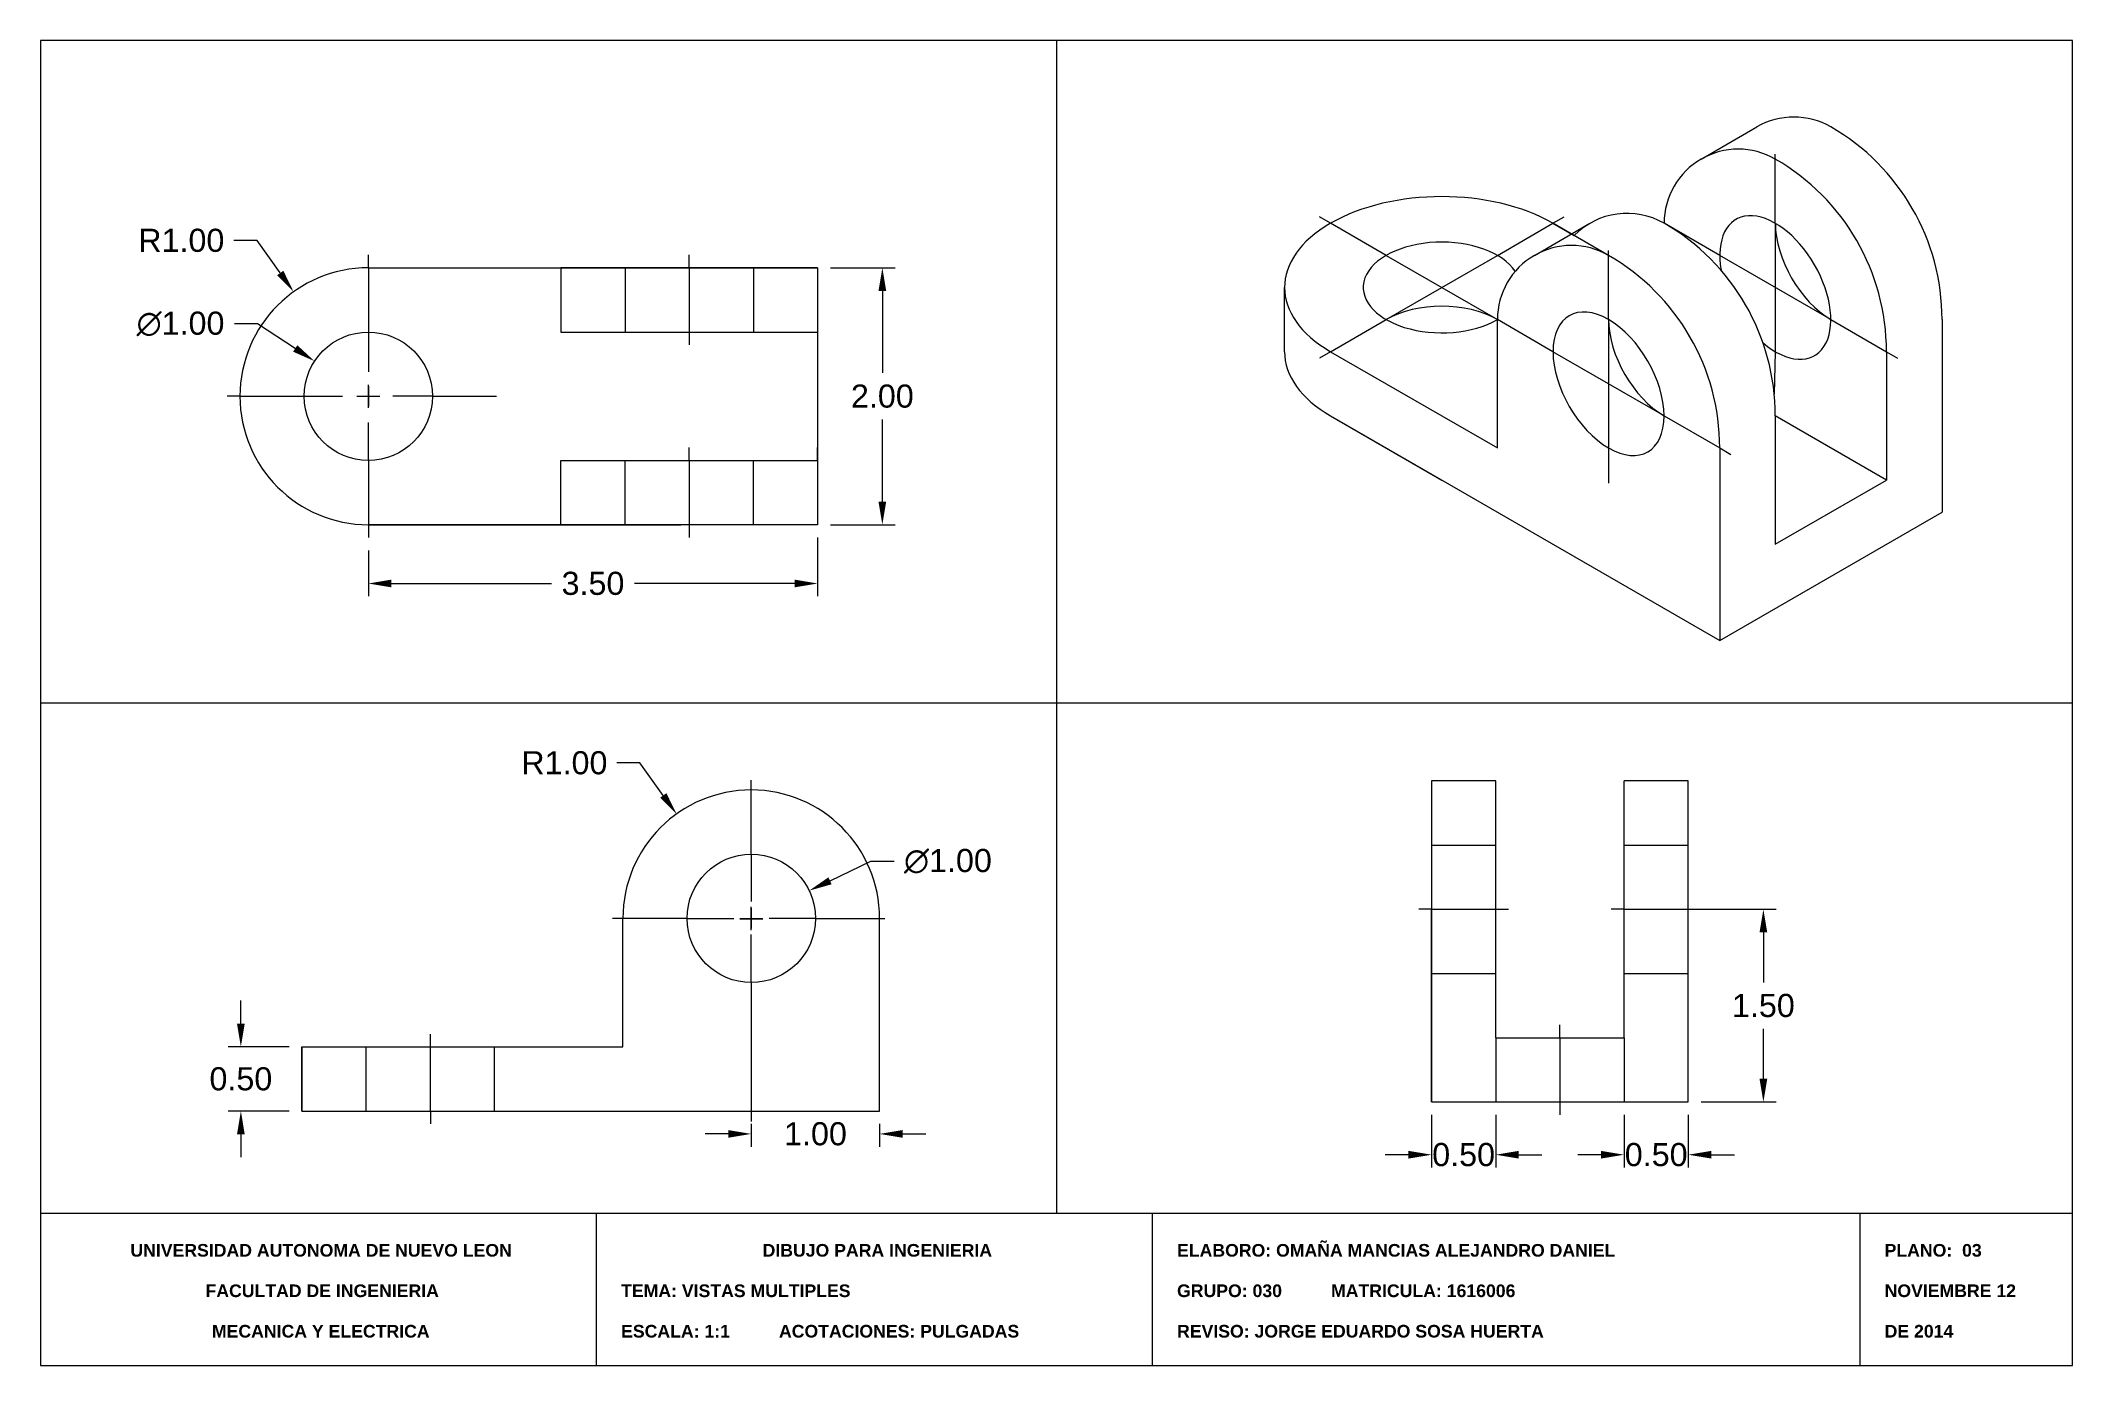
# Model space of a CAD drawing. Header units: inches. Extents: x 20 to 422, y 10 to 272.
import ezdxf

# ---------------------------------------------------------------- set-up
doc = ezdxf.new("R2010")
doc.units = ezdxf.units.IN
doc.header["$LTSCALE"] = 2
for name, pattern in [('ACAD_ISO02W100', [15, 12, -3]), ('CENTERX2', [4, 2.5, -0.5, 0.5, -0.5]), ('HIDDENX2', [0.75, 0.5, -0.25])]:
    doc.linetypes.add(name, pattern=pattern)
doc.styles.get("Standard").update_dxf_attribs({"font": 'Arial.ttf'})
doc.dimstyles.get("Standard").update_dxf_attribs({"dimtxt": 3, "dimasz": 3, "dimexe": 1, "dimexo": 1, "dimgap": 0.09, "dimtad": 0, "dimtih": 1, "dimtoh": 1, "dimdec": 0, "dimzin": 0, "dimdsep": 46, "dimtxsty": 'Standard', "dimcen": 0.09, "dimadec": 0, "dimazin": 0, "dimtfac": 1, "dimtdec": 0, "dimtofl": 0, "dimtmove": 0, "dimatfit": 3, "dimfxl": 1, "dimtolj": 1, "dimtzin": 0, "dimarcsym": 0})

# ---------------------------------------------------------------- blocks, each defined once
blk = doc.blocks.new('*D30')
at = {"color": 0, "linetype": 'Continuous', "lineweight": -2, "ltscale": 2, "transparency": 16777216}
for p, q in [((6.761, 13.352), (6.581, 13.352)), ((6.942, 13.099), (6.761, 13.352)), ((7.628, 12.049), (7.628, 12.229)), ((7.538, 12.139), (7.718, 12.139))]:
    blk.add_line(p, q, dxfattribs=at)
at = {"color": 0, "linetype": 'Continuous', "lineweight": -3, "ltscale": 2, "transparency": 16777216}
blk.add_solid([(6.966, 13.116), (6.917, 13.081), (7.046, 12.952)], dxfattribs=at)
at = {"layer": 'Defpoints', "color": 0, "linetype": 'Continuous', "lineweight": -3, "ltscale": 2, "transparency": 16777216}
for p in [(7.046, 12.952), (7.628, 12.139)]:
    blk.add_point(p, dxfattribs=at)
at = {"color": 0, "linetype": 'Continuous', "lineweight": -3, "ltscale": 2, "transparency": 16777216, "insert": (6.171, 13.352), "char_height": 0.18, "attachment_point": 5}
blk.add_mtext('\\A1;R1.00', dxfattribs=at)
blk = doc.blocks.new('*D31')
at = {"color": 0, "linetype": 'Continuous', "lineweight": -2, "ltscale": 2, "transparency": 16777216}
for p, q in [((6.765, 12.702), (6.585, 12.702)), ((7.058, 12.511), (6.765, 12.702)), ((7.628, 12.049), (7.628, 12.229)), ((7.538, 12.139), (7.718, 12.139))]:
    blk.add_line(p, q, dxfattribs=at)
at = {"color": 0, "linetype": 'Continuous', "lineweight": -3, "ltscale": 2, "transparency": 16777216}
blk.add_solid([(7.075, 12.536), (7.042, 12.486), (7.209, 12.412)], dxfattribs=at)
at = {"layer": 'Defpoints', "color": 0, "linetype": 'Continuous', "lineweight": -3, "ltscale": 2, "transparency": 16777216}
for p in [(7.209, 12.412), (8.046, 11.865)]:
    blk.add_point(p, dxfattribs=at)
at = {"color": 0, "linetype": 'Continuous', "lineweight": -3, "ltscale": 2, "transparency": 16777216, "insert": (6.165, 12.702), "char_height": 0.18, "attachment_point": 5}
blk.add_mtext('\\A1;∅1.00', dxfattribs=at)
blk = doc.blocks.new('*D32')
at = {"color": 0, "linetype": 'Continuous', "lineweight": -2, "ltscale": 2, "transparency": 16777216}
for p, q in [((11.225, 8.366), (11.543, 8.518)), ((11.543, 8.518), (11.723, 8.518)), ((10.521, 8.073), (10.701, 8.073)), ((10.611, 7.983), (10.611, 8.163))]:
    blk.add_line(p, q, dxfattribs=at)
at = {"color": 0, "linetype": 'Continuous', "lineweight": -3, "ltscale": 2, "transparency": 16777216}
blk.add_solid([(11.212, 8.393), (11.237, 8.339), (11.062, 8.289)], dxfattribs=at)
at = {"layer": 'Defpoints', "color": 0, "linetype": 'Continuous', "lineweight": -3, "ltscale": 2, "transparency": 16777216}
for p in [(11.062, 8.289), (10.16, 7.858)]:
    blk.add_point(p, dxfattribs=at)
at = {"color": 0, "linetype": 'Continuous', "lineweight": -3, "ltscale": 2, "transparency": 16777216, "insert": (12.143, 8.518), "char_height": 0.18, "attachment_point": 5}
blk.add_mtext('\\A1;∅1.00', dxfattribs=at)
blk = doc.blocks.new('*D33')
at = {"color": 0, "linetype": 'Continuous', "lineweight": -2, "ltscale": 2, "transparency": 16777216}
for p, q in [((7.628, 10.939), (7.628, 10.581)), ((11.128, 11.039), (11.128, 10.581)), ((7.808, 10.681), (9.056, 10.681)), ((10.948, 10.681), (9.7, 10.681))]:
    blk.add_line(p, q, dxfattribs=at)
at = {"color": 0, "linetype": 'Continuous', "lineweight": -3, "ltscale": 2, "transparency": 16777216}
for points in [[(7.808, 10.711), (7.808, 10.651), (7.628, 10.681)], [(10.948, 10.711), (10.948, 10.651), (11.128, 10.681)]]:
    blk.add_solid(points, dxfattribs=at)
at = {"layer": 'Defpoints', "color": 0, "linetype": 'Continuous', "lineweight": -3, "ltscale": 2, "transparency": 16777216}
for p in [(11.128, 11.139), (7.628, 11.039), (11.128, 10.681)]:
    blk.add_point(p, dxfattribs=at)
at = {"color": 0, "linetype": 'Continuous', "lineweight": -3, "ltscale": 2, "transparency": 16777216, "insert": (9.378, 10.681), "char_height": 0.18, "attachment_point": 5}
blk.add_mtext('\\A1;3.50', dxfattribs=at)
blk = doc.blocks.new('*D34')
at = {"color": 0, "linetype": 'Continuous', "lineweight": -2, "ltscale": 2, "transparency": 16777216}
for p, q in [((6.635, 7.253), (6.635, 7.433)), ((7.011, 7.073), (6.535, 7.073)), ((7.011, 6.573), (6.535, 6.573)), ((6.635, 6.393), (6.635, 6.213))]:
    blk.add_line(p, q, dxfattribs=at)
at = {"color": 0, "linetype": 'Continuous', "lineweight": -3, "ltscale": 2, "transparency": 16777216}
for points in [[(6.605, 7.253), (6.665, 7.253), (6.635, 7.073)], [(6.605, 6.393), (6.665, 6.393), (6.635, 6.573)]]:
    blk.add_solid(points, dxfattribs=at)
at = {"layer": 'Defpoints', "color": 0, "linetype": 'Continuous', "lineweight": -3, "ltscale": 2, "transparency": 16777216}
for p in [(7.111, 7.073), (6.635, 6.573), (7.111, 6.573)]:
    blk.add_point(p, dxfattribs=at)
at = {"color": 0, "linetype": 'Continuous', "lineweight": -3, "ltscale": 2, "transparency": 16777216, "insert": (6.635, 6.823), "char_height": 0.18, "attachment_point": 5}
blk.add_mtext('\\A1;0.50', dxfattribs=at)
blk = doc.blocks.new('*D35')
at = {"color": 0, "linetype": 'Continuous', "lineweight": -2, "ltscale": 2, "transparency": 16777216}
for p, q in [((18.01, 8.144), (18.595, 8.144)), ((18.495, 7.964), (18.495, 7.575)), ((18.495, 6.824), (18.495, 7.213)), ((18.01, 6.644), (18.595, 6.644))]:
    blk.add_line(p, q, dxfattribs=at)
at = {"color": 0, "linetype": 'Continuous', "lineweight": -3, "ltscale": 2, "transparency": 16777216}
for points in [[(18.465, 7.964), (18.525, 7.964), (18.495, 8.144)], [(18.465, 6.824), (18.525, 6.824), (18.495, 6.644)]]:
    blk.add_solid(points, dxfattribs=at)
at = {"layer": 'Defpoints', "color": 0, "linetype": 'Continuous', "lineweight": -3, "ltscale": 2, "transparency": 16777216}
for p in [(17.91, 8.144), (17.91, 6.644), (18.495, 6.644)]:
    blk.add_point(p, dxfattribs=at)
at = {"color": 0, "linetype": 'Continuous', "lineweight": -3, "ltscale": 2, "transparency": 16777216, "insert": (18.495, 7.394), "char_height": 0.18, "attachment_point": 5}
blk.add_mtext('\\A1;1.50', dxfattribs=at)
blk = doc.blocks.new('*D36')
at = {"color": 0, "linetype": 'Continuous', "lineweight": -2, "ltscale": 2, "transparency": 16777216}
for p, q in [((15.91, 6.544), (15.91, 6.133)), ((16.41, 6.544), (16.41, 6.133)), ((15.73, 6.233), (15.55, 6.233)), ((16.59, 6.233), (16.77, 6.233))]:
    blk.add_line(p, q, dxfattribs=at)
at = {"color": 0, "linetype": 'Continuous', "lineweight": -3, "ltscale": 2, "transparency": 16777216}
for points in [[(15.73, 6.263), (15.73, 6.203), (15.91, 6.233)], [(16.59, 6.263), (16.59, 6.203), (16.41, 6.233)]]:
    blk.add_solid(points, dxfattribs=at)
at = {"layer": 'Defpoints', "color": 0, "linetype": 'Continuous', "lineweight": -3, "ltscale": 2, "transparency": 16777216}
for p in [(15.91, 6.644), (16.41, 6.644), (16.41, 6.233)]:
    blk.add_point(p, dxfattribs=at)
at = {"color": 0, "linetype": 'Continuous', "lineweight": -3, "ltscale": 2, "transparency": 16777216, "insert": (16.16, 6.233), "char_height": 0.18, "attachment_point": 5}
blk.add_mtext('\\A1;0.50', dxfattribs=at)
blk = doc.blocks.new('*D37')
at = {"color": 0, "linetype": 'Continuous', "lineweight": -2, "ltscale": 2, "transparency": 16777216}
for p, q in [((17.41, 6.544), (17.41, 6.133)), ((17.91, 6.544), (17.91, 6.133)), ((17.23, 6.233), (17.05, 6.233)), ((18.09, 6.233), (18.27, 6.233))]:
    blk.add_line(p, q, dxfattribs=at)
at = {"color": 0, "linetype": 'Continuous', "lineweight": -3, "ltscale": 2, "transparency": 16777216}
for points in [[(17.23, 6.263), (17.23, 6.203), (17.41, 6.233)], [(18.09, 6.263), (18.09, 6.203), (17.91, 6.233)]]:
    blk.add_solid(points, dxfattribs=at)
at = {"layer": 'Defpoints', "color": 0, "linetype": 'Continuous', "lineweight": -3, "ltscale": 2, "transparency": 16777216}
for p in [(17.41, 6.644), (17.91, 6.644), (17.91, 6.233)]:
    blk.add_point(p, dxfattribs=at)
at = {"color": 0, "linetype": 'Continuous', "lineweight": -3, "ltscale": 2, "transparency": 16777216, "insert": (17.66, 6.233), "char_height": 0.18, "attachment_point": 5}
blk.add_mtext('\\A1;0.50', dxfattribs=at)
blk = doc.blocks.new('*D38')
at = {"color": 0, "linetype": 'Continuous', "lineweight": -2, "ltscale": 2, "transparency": 16777216}
for p, q in [((10.431, 6.395), (10.251, 6.395)), ((10.611, 6.473), (10.611, 6.295)), ((11.611, 6.473), (11.611, 6.295)), ((11.791, 6.395), (11.971, 6.395))]:
    blk.add_line(p, q, dxfattribs=at)
at = {"color": 0, "linetype": 'Continuous', "lineweight": -3, "ltscale": 2, "transparency": 16777216}
for points in [[(10.431, 6.425), (10.431, 6.365), (10.611, 6.395)], [(11.791, 6.425), (11.791, 6.365), (11.611, 6.395)]]:
    blk.add_solid(points, dxfattribs=at)
at = {"layer": 'Defpoints', "color": 0, "linetype": 'Continuous', "lineweight": -3, "ltscale": 2, "transparency": 16777216}
for p in [(10.611, 6.573), (11.611, 6.573), (11.611, 6.395)]:
    blk.add_point(p, dxfattribs=at)
at = {"color": 0, "linetype": 'Continuous', "lineweight": -3, "ltscale": 2, "transparency": 16777216, "insert": (11.111, 6.395), "char_height": 0.18, "attachment_point": 5}
blk.add_mtext('\\A1;1.00', dxfattribs=at)
blk = doc.blocks.new('*D29')
at = {"color": 0, "linetype": 'Continuous', "lineweight": -2, "ltscale": 2, "transparency": 16777216}
for p, q in [((9.744, 9.284), (9.564, 9.284)), ((9.925, 9.031), (9.744, 9.284)), ((10.611, 7.981), (10.611, 8.161)), ((10.521, 8.071), (10.701, 8.071))]:
    blk.add_line(p, q, dxfattribs=at)
at = {"color": 0, "linetype": 'Continuous', "lineweight": -3, "ltscale": 2, "transparency": 16777216}
blk.add_solid([(9.95, 9.048), (9.901, 9.013), (10.03, 8.884)], dxfattribs=at)
at = {"layer": 'Defpoints', "color": 0, "linetype": 'Continuous', "lineweight": -3, "ltscale": 2, "transparency": 16777216}
for p in [(10.03, 8.884), (10.611, 8.071)]:
    blk.add_point(p, dxfattribs=at)
at = {"color": 0, "linetype": 'Continuous', "lineweight": -3, "ltscale": 2, "transparency": 16777216, "insert": (9.155, 9.284), "char_height": 0.18, "attachment_point": 5}
blk.add_mtext('\\A1;R1.00', dxfattribs=at)
blk = doc.blocks.new('*D39')
at = {"color": 0, "linetype": 'Continuous', "lineweight": -2, "ltscale": 2, "transparency": 16777216}
for p, q in [((11.228, 13.139), (11.732, 13.139)), ((11.632, 12.959), (11.632, 12.32)), ((11.632, 11.319), (11.632, 11.958)), ((11.228, 11.139), (11.732, 11.139))]:
    blk.add_line(p, q, dxfattribs=at)
at = {"color": 0, "linetype": 'Continuous', "lineweight": -3, "ltscale": 2, "transparency": 16777216}
for points in [[(11.602, 12.959), (11.662, 12.959), (11.632, 13.139)], [(11.602, 11.319), (11.662, 11.319), (11.632, 11.139)]]:
    blk.add_solid(points, dxfattribs=at)
at = {"layer": 'Defpoints', "color": 0, "linetype": 'Continuous', "lineweight": -3, "ltscale": 2, "transparency": 16777216}
for p in [(11.128, 13.139), (11.128, 11.139), (11.632, 11.139)]:
    blk.add_point(p, dxfattribs=at)
at = {"color": 0, "linetype": 'Continuous', "lineweight": -3, "ltscale": 2, "transparency": 16777216, "insert": (11.632, 12.139), "char_height": 0.18, "attachment_point": 5}
blk.add_mtext('\\A1;2.00', dxfattribs=at)
blk = doc.blocks.new('Fig 2.26')
at = {"linetype": 'Continuous'}
for p, q in [((18.01, 13.986), (18.443, 14.236)), ((15.124, 13.486), (15.037, 13.536)), ((16.711, 13.236), (17.144, 13.486)), ((16.856, 13.486), (16.942, 13.536)), ((17.289, 13.236), (16.856, 13.486)), ((16.856, 13.486), (17.021, 13.391)), ((14.765, 12.486), (14.765, 12.986)), ((16.423, 11.736), (16.423, 12.736)), ((19.887, 12.736), (19.887, 11.736)), ((15.124, 12.486), (15.037, 12.436)), ((15.124, 12.486), (16.423, 11.736)), ((15.124, 12.486), (15.99, 11.986)), ((19.454, 12.486), (19.454, 11.486)), ((19.454, 12.486), (19.54, 12.436)), ((15.124, 11.986), (18.155, 10.236)), ((15.124, 11.986), (15.99, 11.486)), ((18.588, 11.986), (18.588, 10.986)), ((19.454, 11.486), (18.588, 11.986)), ((18.155, 11.736), (18.155, 10.736)), ((18.155, 11.736), (18.241, 11.686)), ((19.887, 11.736), (19.887, 11.236)), ((18.588, 10.986), (19.454, 11.486)), ((18.155, 10.236), (19.887, 11.236)), ((18.155, 10.736), (18.155, 10.236))]:
    blk.add_line(p, q, dxfattribs=at)
at = {"linetype": 'Continuous', "lineweight": -3, "ltscale": 2}
for p, q in [((18.588, 13.986), (18.588, 14.025)), ((18.588, 13.986), (18.588, 13.99)), ((18.588, 13.99), (18.588, 13.986)), ((18.588, 13.486), (18.588, 13.986)), ((15.557, 13.236), (15.124, 13.486)), ((16.423, 13.236), (16.856, 13.486)), ((18.155, 13.236), (17.722, 13.486)), ((17.289, 13.236), (17.289, 13.275)), ((17.289, 12.736), (17.289, 13.236)), ((15.124, 12.486), (15.557, 12.736)), ((16.856, 12.486), (16.423, 12.736)), ((19.021, 12.736), (19.454, 12.486)), ((18.588, 12.486), (18.58, 12.154)), ((17.722, 11.986), (18.155, 11.736)), ((17.289, 11.736), (17.289, 11.462))]:
    blk.add_line(p, q, dxfattribs=at)
at = {"linetype": 'CENTERX2', "ltscale": 2}
for p, q in [((18.588, 13.486), (18.588, 12.486)), ((15.557, 13.236), (16.423, 12.736)), ((15.557, 12.736), (16.423, 13.236)), ((19.021, 12.736), (18.155, 13.236)), ((17.289, 12.736), (17.289, 11.736)), ((17.722, 11.986), (16.856, 12.486))]:
    blk.add_line(p, q, dxfattribs=at)
at = {"lineweight": -3}
for p, q in [((7.628, 13.139), (7.628, 13.239)), ((10.128, 13.139), (10.128, 13.239)), ((10.128, 12.639), (10.128, 12.539)), ((6.628, 12.139), (6.528, 12.139)), ((10.128, 11.639), (10.128, 11.739)), ((10.128, 11.139), (10.128, 11.039)), ((15.91, 9.144), (15.91, 6.644)), ((16.41, 9.144), (15.91, 9.144)), ((16.41, 7.144), (16.41, 9.144)), ((17.91, 9.144), (17.41, 9.144)), ((17.41, 7.144), (17.41, 9.144)), ((17.91, 6.644), (17.91, 9.144)), ((15.91, 8.144), (15.81, 8.144)), ((15.91, 6.644), (15.91, 8.144)), ((16.41, 8.144), (16.51, 8.144)), ((17.41, 8.144), (17.31, 8.144)), ((17.91, 8.144), (18.01, 8.144)), ((8.111, 7.073), (8.111, 7.173)), ((16.41, 7.144), (17.41, 7.144)), ((16.91, 7.144), (16.91, 7.244)), ((7.111, 6.573), (8.611, 6.573)), ((8.111, 6.573), (8.111, 6.473)), ((15.91, 6.644), (17.91, 6.644)), ((16.91, 6.644), (16.91, 6.544))]:
    blk.add_line(p, q, dxfattribs=at)
for p, q in [((7.628, 13.139), (11.128, 13.139)), ((11.128, 13.139), (9.128, 13.139)), ((9.128, 13.139), (9.128, 12.639)), ((9.128, 13.139), (9.628, 13.139)), ((11.128, 13.139), (10.628, 13.139)), ((11.128, 13.139), (11.128, 11.139)), ((9.128, 12.639), (11.128, 12.639)), ((9.128, 11.139), (9.128, 11.639)), ((9.128, 11.639), (11.128, 11.639)), ((11.128, 11.139), (7.628, 11.139)), ((11.128, 11.139), (9.128, 11.139)), ((9.128, 11.139), (9.628, 11.139)), ((11.128, 11.139), (10.628, 11.139))]:
    blk.add_line(p, q)
at = {"linetype": 'ACAD_ISO02W100', "lineweight": -3}
for p, q in [((7.628, 13.139), (7.628, 12.639)), ((7.628, 11.639), (7.628, 11.139)), ((7.628, 11.139), (10.063, 11.139)), ((10.611, 8.573), (10.611, 9.149)), ((10.111, 8.073), (9.53, 8.073)), ((10.111, 8.073), (10.475, 8.073)), ((10.532, 8.073), (10.69, 8.073)), ((10.611, 8.152), (10.611, 7.995)), ((11.111, 8.073), (11.652, 8.073)), ((10.611, 7.573), (10.611, 7.948))]:
    blk.add_line(p, q, dxfattribs=at)
at = {"linetype": 'HIDDENX2', "ltscale": 2}
for p, q in [((9.628, 13.139), (9.628, 12.639)), ((10.628, 13.139), (10.628, 12.639)), ((9.628, 11.139), (9.628, 11.639))]:
    blk.add_line(p, q, dxfattribs=at)
at = {"linetype": 'CENTERX2', "lineweight": -3, "ltscale": 1.5}
for p, q in [((10.128, 13.139), (10.128, 12.639)), ((10.128, 11.639), (10.128, 11.139)), ((15.91, 8.144), (16.41, 8.144)), ((17.41, 8.144), (17.91, 8.144)), ((16.91, 7.144), (16.91, 6.644)), ((8.111, 6.573), (8.111, 7.073))]:
    blk.add_line(p, q, dxfattribs=at)
at = {"linetype": 'Continuous', "lineweight": -3}
for p, q in [((7.628, 12.639), (7.628, 12.328)), ((11.128, 12.639), (11.128, 12.539)), ((7.628, 12.218), (7.628, 12.06)), ((6.628, 12.139), (7.128, 12.139)), ((7.128, 12.139), (7.426, 12.139)), ((7.549, 12.139), (7.706, 12.139)), ((8.128, 12.139), (7.819, 12.139)), ((8.128, 12.139), (8.626, 12.139)), ((7.628, 11.639), (7.628, 11.934)), ((11.128, 11.639), (11.128, 11.739)), ((7.628, 11.139), (7.628, 11.039)), ((10.611, 8.573), (10.611, 8.204)), ((9.611, 7.073), (9.611, 8.073)), ((11.111, 8.073), (10.75, 8.073)), ((11.611, 6.573), (11.611, 8.073)), ((11.611, 6.573), (11.611, 8.073)), ((10.611, 7.573), (10.611, 6.491)), ((7.111, 7.073), (7.111, 6.573)), ((7.111, 6.573), (7.111, 7.073)), ((7.111, 7.073), (9.611, 7.073)), ((7.111, 6.573), (11.611, 6.573))]:
    blk.add_line(p, q, dxfattribs=at)
at = {"linetype": 'HIDDENX2', "lineweight": -3, "ltscale": 2}
for p, q in [((10.628, 11.139), (10.628, 11.639)), ((15.91, 8.644), (16.41, 8.644)), ((17.41, 8.644), (17.91, 8.644)), ((15.91, 7.644), (16.41, 7.644)), ((17.41, 7.644), (17.91, 7.644)), ((7.611, 6.573), (7.611, 7.073)), ((8.611, 6.573), (8.611, 7.073))]:
    blk.add_line(p, q, dxfattribs=at)
at = {"linetype": 'HIDDENX2', "lineweight": -3}
for p, q in [((16.41, 7.144), (16.41, 6.644)), ((17.41, 7.144), (17.41, 6.644))]:
    blk.add_line(p, q, dxfattribs=at)
blk.add_circle((7.628, 12.139), 0.5)
at = {"linetype": 'Continuous', "lineweight": -3}
blk.add_circle((10.611, 8.073), 0.5, dxfattribs=at)
at = {"linetype": 'Continuous'}
for centre, radius, start, end in [((18.732, 13.736), 0.577, 60, 120), ((18.155, 12.736), 1.732, 0, 60), ((18.299, 13.486), 0.577, 60, 180), ((17.722, 12.486), 1.732, 0, 60), ((17.433, 12.986), 0.577, 60, 135.5225), ((16.856, 11.986), 1.732, 0, 60), ((17, 12.736), 0.577, 60, 180), ((16.423, 11.736), 1.732, 0, 60)]:
    blk.add_arc(centre, radius, start, end, dxfattribs=at)
blk.add_arc((7.628, 12.139), 1, 90, 270)
at = {"linetype": 'Continuous', "lineweight": -3}
blk.add_arc((10.611, 8.073), 1, 0, 180, dxfattribs=at)
at = {"linetype": 'Continuous'}
for centre, major_axis, start_param, end_param in [((15.99, 12.986), (-1.225, 0), 3.926991, 7.068583), ((18.588, 12.986), (0.306, -0.53), 5.275108, 10.432855), ((19.021, 13.236), (0.306, -0.53), 10.210176, 11.780972), ((15.99, 12.986), (-0.612, 0), 3.505847, 8.63938), ((15.99, 12.486), (-0.612, 0), 3.926991, 5.497787), ((17.289, 12.236), (0.306, -0.53), 0.785398, 7.068583), ((17.722, 12.486), (0.306, -0.53), 10.210176, 11.780972), ((15.99, 12.486), (-1.225, 0), 6.283185, 7.068583)]:
    blk.add_ellipse(centre, major_axis=major_axis, ratio=0.57735, start_param=start_param, end_param=end_param, dxfattribs=at)
at = {"linetype": 'Continuous', "lineweight": -3, "ltscale": 2}
for center, mpoint, picture, middle in [((7.628, 12.139), (7.046, 12.952), '*D30', (6.171, 13.352)), ((10.611, 8.071), (10.03, 8.884), '*D29', (9.155, 9.284))]:
    dim = blk.add_radius_dim(center=center, mpoint=mpoint, dimstyle='Standard', dxfattribs=at)
    dim.commit()
    dim.dimension.update_dxf_attribs({"geometry": picture, "text_midpoint": middle, "dimtype": 164})
for base, p1, p2, picture, middle in [((11.632, 11.139), (11.128, 13.139), (11.128, 11.139), '*D39', (11.632, 12.139)), ((18.49501, 6.64409), (17.90996, 8.14408), (17.90996, 6.64409), '*D35', (18.49501, 7.39409)), ((6.635398, 6.573433), (7.110825, 7.073432), (7.110825, 6.573433), '*D34', (6.635398, 6.823433))]:
    dim = blk.add_linear_dim(base=base, p1=p1, p2=p2, angle=90, dimstyle='Standard', dxfattribs=at)
    dim.commit()
    dim.dimension.update_dxf_attribs({"geometry": picture, "text_midpoint": middle})
for p1, p2, picture, middle in [((8.046, 11.865), (7.209, 12.412), '*D31', (6.165, 12.702)), ((10.16, 7.858), (11.062, 8.289), '*D32', (12.143, 8.518))]:
    dim = blk.add_diameter_dim_2p(p1=p1, p2=p2, dimstyle='Standard', dxfattribs=at)
    dim.commit()
    dim.dimension.update_dxf_attribs({"geometry": picture, "text_midpoint": middle, "dimtype": 163})
for base, p1, p2, picture, middle in [((11.127666, 10.680717), (7.627673, 11.038798), (11.127666, 11.138798), '*D33', (9.37767, 10.680717)), ((11.611, 6.395), (10.611, 6.573), (11.611, 6.573), '*D38', (11.111, 6.395)), ((16.409968, 6.23295), (15.909969, 6.644088), (16.409968, 6.644088), '*D36', (16.159968, 6.23295)), ((17.90996, 6.23295), (17.40997, 6.64409), (17.90996, 6.64409), '*D37', (17.65997, 6.23295))]:
    dim = blk.add_linear_dim(base=base, p1=p1, p2=p2, dimstyle='Standard', dxfattribs=at)
    dim.commit()
    dim.dimension.update_dxf_attribs({"geometry": picture, "text_midpoint": middle})

msp = doc.modelspace()

# ---------------------------------------------------------------- linework, layer by layer
for p, q in [((221, 272), (221, 40)), ((422, 141), (20, 141))]:
    msp.add_line(p, q)
for points in [[(20, 10), (422, 10), (422, 272), (20, 272)], [(20, 10), (422, 10), (422, 40), (20, 40)], [(20, 10), (130, 10), (130, 40), (20, 40)], [(20, 10), (240, 10), (240, 40), (20, 40)], [(20, 10), (380, 10), (380, 40), (20, 40)]]:
    msp.add_lwpolyline(points, close=True)

# ---------------------------------------------------------------- block references
at = {"linetype": 'HIDDENX2', "ltscale": 5, "xscale": 25.4, "yscale": 25.4, "zscale": 25.4}
msp.add_blockref('Fig 2.26', (-108.91, -106.66), dxfattribs=at)

# ---------------------------------------------------------------- texts
at = {"char_height": 2.5, "attachment_point": 1}
for s, width, insert in [('\\pi17.758;{\\fArial|b1|i0|c0|p34;UNIVERSIDAD AUTONOMA DE NUEVO LEON}', 109.6978, (20, 34)), ('\\pi32.848;{\\fArial|b1|i0|c0|p34;DIBUJO PARA INGENIERIA}', 110, (130, 34)), ('{\\fArial|b1|i0|c0|p34;     ELABORO: OMAÑA MANCIAS ALEJANDRO DANIEL}', 140, (240, 34)), ('{\\fArial|b1|i0|c0|p34;     PLANO:  03 }', 42, (380, 34)), ('\\pi32.626;{\\fArial|b1|i0|c0|p34;FACULTAD DE INGENIERIA }', 110, (20, 26)), ('{\\fArial|b1|i0|c0|p34;     TEMA: VISTAS MULTIPLES}', 110, (130, 26)), ('{\\fArial|b1|i0|c0|p34;     GRUPO: 030          MATRICULA: 1616006}', 140, (240, 26)), ('{\\fArial|b1|i0|c0|p34;     }', 42, (380, 26)), ('\\pi33.888;{\\fArial|b1|i0|c0|p34;MECANICA Y ELECTRICA}', 110, (20, 18)), ('{\\fArial|b1|i0|c0|p34;     ESCALA: 1:1          ACOTACIONES: PULGADAS}', 110, (130, 18)), ('{\\fArial|b1|i0|c0|p34;     REVISO: JORGE EDUARDO SOSA HUERTA}', 140, (240, 18))]:
    msp.add_mtext_dynamic_manual_height_columns(s, width=width, gutter_width=12.5, heights=[0], dxfattribs=dict(at, insert=insert))
at = {"linetype": 'CENTERX2', "char_height": 2.5, "attachment_point": 1}
for s, insert in [('     {\\fArial|b1|i0|c0|p34;NOVIEMBRE 12}', (380, 26)), ('{\\fArial|b1|i0|c0|p34;     DE 2014}', (380, 18))]:
    msp.add_mtext_dynamic_manual_height_columns(s, width=42, gutter_width=12.5, heights=[0], dxfattribs=dict(at, insert=insert))

doc.saveas('drawing.dxf')
